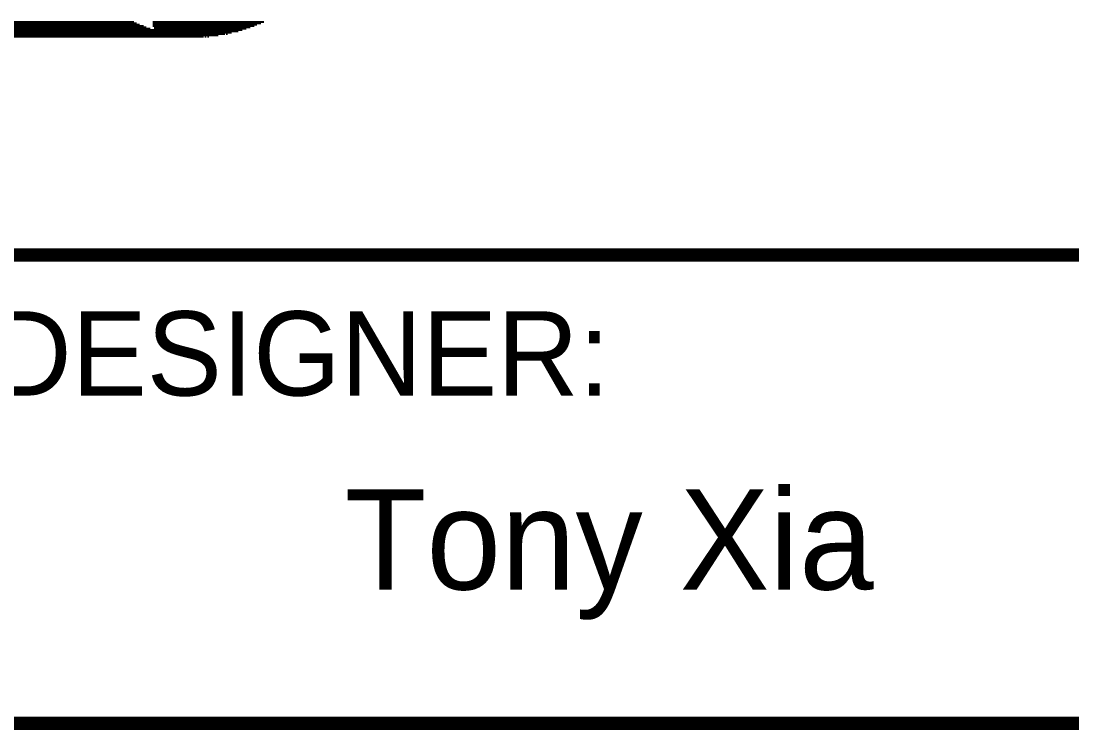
# Model space of a CAD drawing. Extents: x -163 to 81, y -104 to 74.
# Drawn here: x -59.36 to -39.39, y -103.63 to -90.17 of the extents above; entities that cross this region are included whole.
import ezdxf

# ---------------------------------------------------------------- set-up
doc = ezdxf.new("R2010")
doc.units = 0
doc.layers.add('DF_TITLE_BLOCK', color=85, linetype='CONTINUOUS')
doc.layers.add('DF_TITLE_DATA', color=140, linetype='CONTINUOUS')

msp = doc.modelspace()

# ---------------------------------------------------------------- linework, layer by layer
at = {"layer": 'DF_TITLE_BLOCK', "const_width": 0.254}
for points in [[(-92.329, -103.505), (47.371, -103.505), (47.371, -76.835), (-92.329, -76.835), (-92.329, -103.505)], [(-92.329, -94.615), (47.244, -94.615)]]:
    msp.add_lwpolyline(points, dxfattribs=at)
at = {"layer": 'DF_TITLE_BLOCK'}
for points in [[(-65.8241, -90.1827), (-57.2135, -90.1827)], [(-65.7733, -90.2081), (-57.1627, -90.2081)], [(-65.6971, -90.2335), (-57.1119, -90.2335)], [(-56.8579, -90.1827), (-54.7497, -90.1827)], [(-56.8579, -90.2081), (-54.8005, -90.2081)], [(-56.8579, -90.2335), (-54.8767, -90.2335)], [(-65.6463, -90.2589), (-57.0357, -90.2589)], [(-65.5701, -90.2843), (-56.9849, -90.2843)], [(-65.4939, -90.3097), (-56.9087, -90.3097)], [(-65.4177, -90.3351), (-55.1561, -90.3351)], [(-65.3161, -90.3605), (-55.2323, -90.3605)], [(-65.2399, -90.3859), (-55.3593, -90.3859)], [(-65.0875, -90.4113), (-55.4863, -90.4113)], [(-64.9605, -90.4367), (-55.6133, -90.4367)], [(-56.8579, -90.2589), (-54.9275, -90.2589)], [(-56.8325, -90.2843), (-55.0037, -90.2843)], [(-56.8325, -90.3097), (-55.0799, -90.3097)], [(-55.4609, -90.4113), (-55.4355, -90.4113)], [(-64.6811, -90.4621), (-55.8927, -90.4621)], [(-55.8673, -90.4621), (-55.8419, -90.4621)], [(-55.8165, -90.4621), (-55.7911, -90.4621)]]:
    msp.add_lwpolyline(points, dxfattribs=at)

# ---------------------------------------------------------------- texts
msp.add_text('DESIGNER:', height=1.6002, dxfattribs=at).set_placement((-59.944, -97.282))
at = {"layer": 'DF_TITLE_DATA'}
msp.add_text('Tony Xia', height=1.905, dxfattribs=at).set_placement((-53.213, -100.965))

doc.saveas('drawing.dxf')
